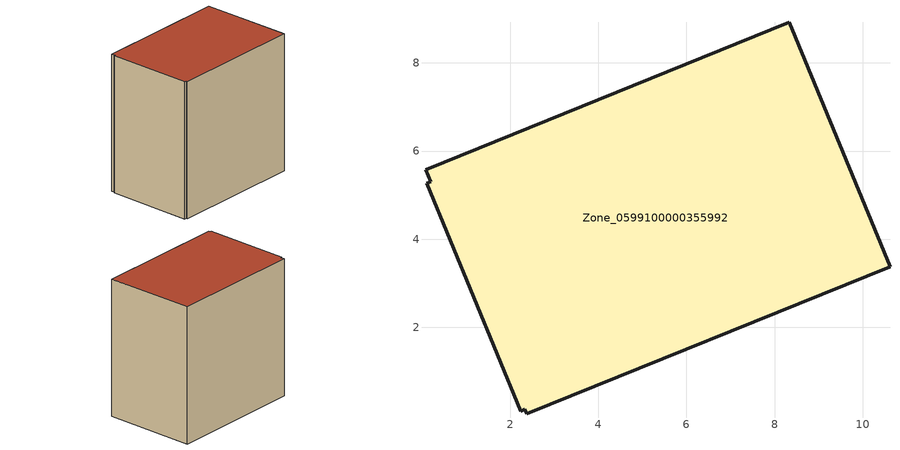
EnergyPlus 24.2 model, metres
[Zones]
Zone_0599100000355992
 floor ground (C_G): 8.34,8.93 10.62,3.38 2.38,0.04 2.33,0.14 2.24,0.1 0.12,5.27 0.2,5.31 0.08,5.58 z0
 wall outside (C_F): 0.12,5.27 2.24,0.1 2.33,0.14 2.38,0.04 10.62,3.38 8.34,8.93 0.08,5.58 0.2,5.31 0.12,5.27 z0:9.12
 roof outside (C_R): 2.24,0.1 2.33,0.14 2.38,0.04 10.62,3.38 8.34,8.93 0.08,5.58 0.2,5.31 0.12,5.27 z9.12
[BUILDING]
Pand.0599100000355992: North Axis=0; Terrain=City; Loads Convergence Tolerance Value=0.04; Temperature Convergence Tolerance Value=0.4; Solar Distribution=FullExterior; Maximum Number of Warmup Days=25; Minimum Number of Warmup Days=1
[Site:Location]
Rotterdam.The.Hague.AP_ZH_NLD Design_Conditions: Latitude=51.96; Longitude=4.45; Time Zone=1; Elevation=-4.5
[SITE:GROUNDTEMPERATURE:BUILDINGSURFACE]
18, 18, 18, 18, 18, 18, 18, 18, 18, 18, 18, 18
[MATERIAL] Thermal Absorptance=0.9; Solar Absorptance=0.7; Visible Absorptance=0.7
Name | Roughness | Thickness | Conductivity | Density | Specific Heat
G.TI.1992-2005 | MediumSmooth | 0.15 | 0.06 | 540 | 1210
F.TI.1992-2005 | Rough | 0.3 | 0.12 | 1920 | 840
R.TI.1992-2005 | MediumRough | 0.2 | 0.08 | 1500 | 1000
[CONSTRUCTION]
C_G: G.TI.1992-2005
C_F: F.TI.1992-2005
C_R: R.TI.1992-2005
[ZONE]
Zone_0599100000355992: Type=1; Multiplier=1; Ceiling Height=Autocalculate; Volume=Autocalculate; Floor Area=autocalculate; Part of Total Floor Area=Yes
[ZONEINFILTRATION:DESIGNFLOWRATE]
Infil_Zone_0599100000355992: Zone or ZoneList or Space or SpaceList=Zone_0599100000355992; Schedule=AlwaysOn; Design Flow Rate Calculation Method=Flow/Area; Flow Rate per Floor Area=0.0015; Constant Term Coefficient=1; Temperature Term Coefficient=0; Velocity Term Coefficient=0; Velocity Squared Term Coefficient=0
[HVACTEMPLATE:ZONE:IDEALLOADSAIRSYSTEM]
Zone_0599100000355992: Maximum Heating Supply Air Temperature=50; Minimum Cooling Supply Air Temperature=13; Maximum Heating Supply Air Humidity Ratio=0.0156; Minimum Cooling Supply Air Humidity Ratio=0.0077; Heating Limit=NoLimit; Cooling Limit=NoLimit; Dehumidification Control Type=ConstantSensibleHeatRatio; Cooling Sensible Heat Ratio=0.7; Dehumidification Setpoint=60; Humidification Control Type=None; Humidification Setpoint=30; Outdoor Air Method=None; Outdoor Air Flow Rate per Person=0.00944; Outdoor Air Flow Rate per Zone Floor Area=0; Outdoor Air Flow Rate per Zone=0; Demand Controlled Ventilation Type=None; Outdoor Air Economizer Type=NoEconomizer; Heat Recovery Type=None; Sensible Heat Recovery Effectiveness=0.7; Latent Heat Recovery Effectiveness=0.65
[ZONECONTROL:THERMOSTAT]
ThermostatControl_Zone_0599100000355992: Zone or ZoneList=Zone_0599100000355992; Control Type Schedule=DualSetpointControlType; Control 1=Thermostat_Zone_0599100000355992; Temperature Difference Between Cutout And Setpoint=0
[THERMOSTATSETPOINT:DUALSETPOINT]
Thermostat_Zone_0599100000355992: Heating Setpoint Temperature Schedule=HeatingSetpoint_Zone_0599100000355992; Cooling Setpoint Temperature Schedule=CoolingSetpoint_Zone_0599100000355992
[SCHEDULE:COMPACT]
HeatingSetpoint_Zone_0599100000355992: Through: 12/31, For: AllDays, Until: 24:00, 21
CoolingSetpoint_Zone_0599100000355992: Through: 12/31, For: AllDays, Until: 24:00, 24
DualSetpointControlType: Through: 12/31, For: AllDays, Until: 24:00, 4
AlwaysOn: Through: 12/31, For: AllDays, Until: 24:00, 1
